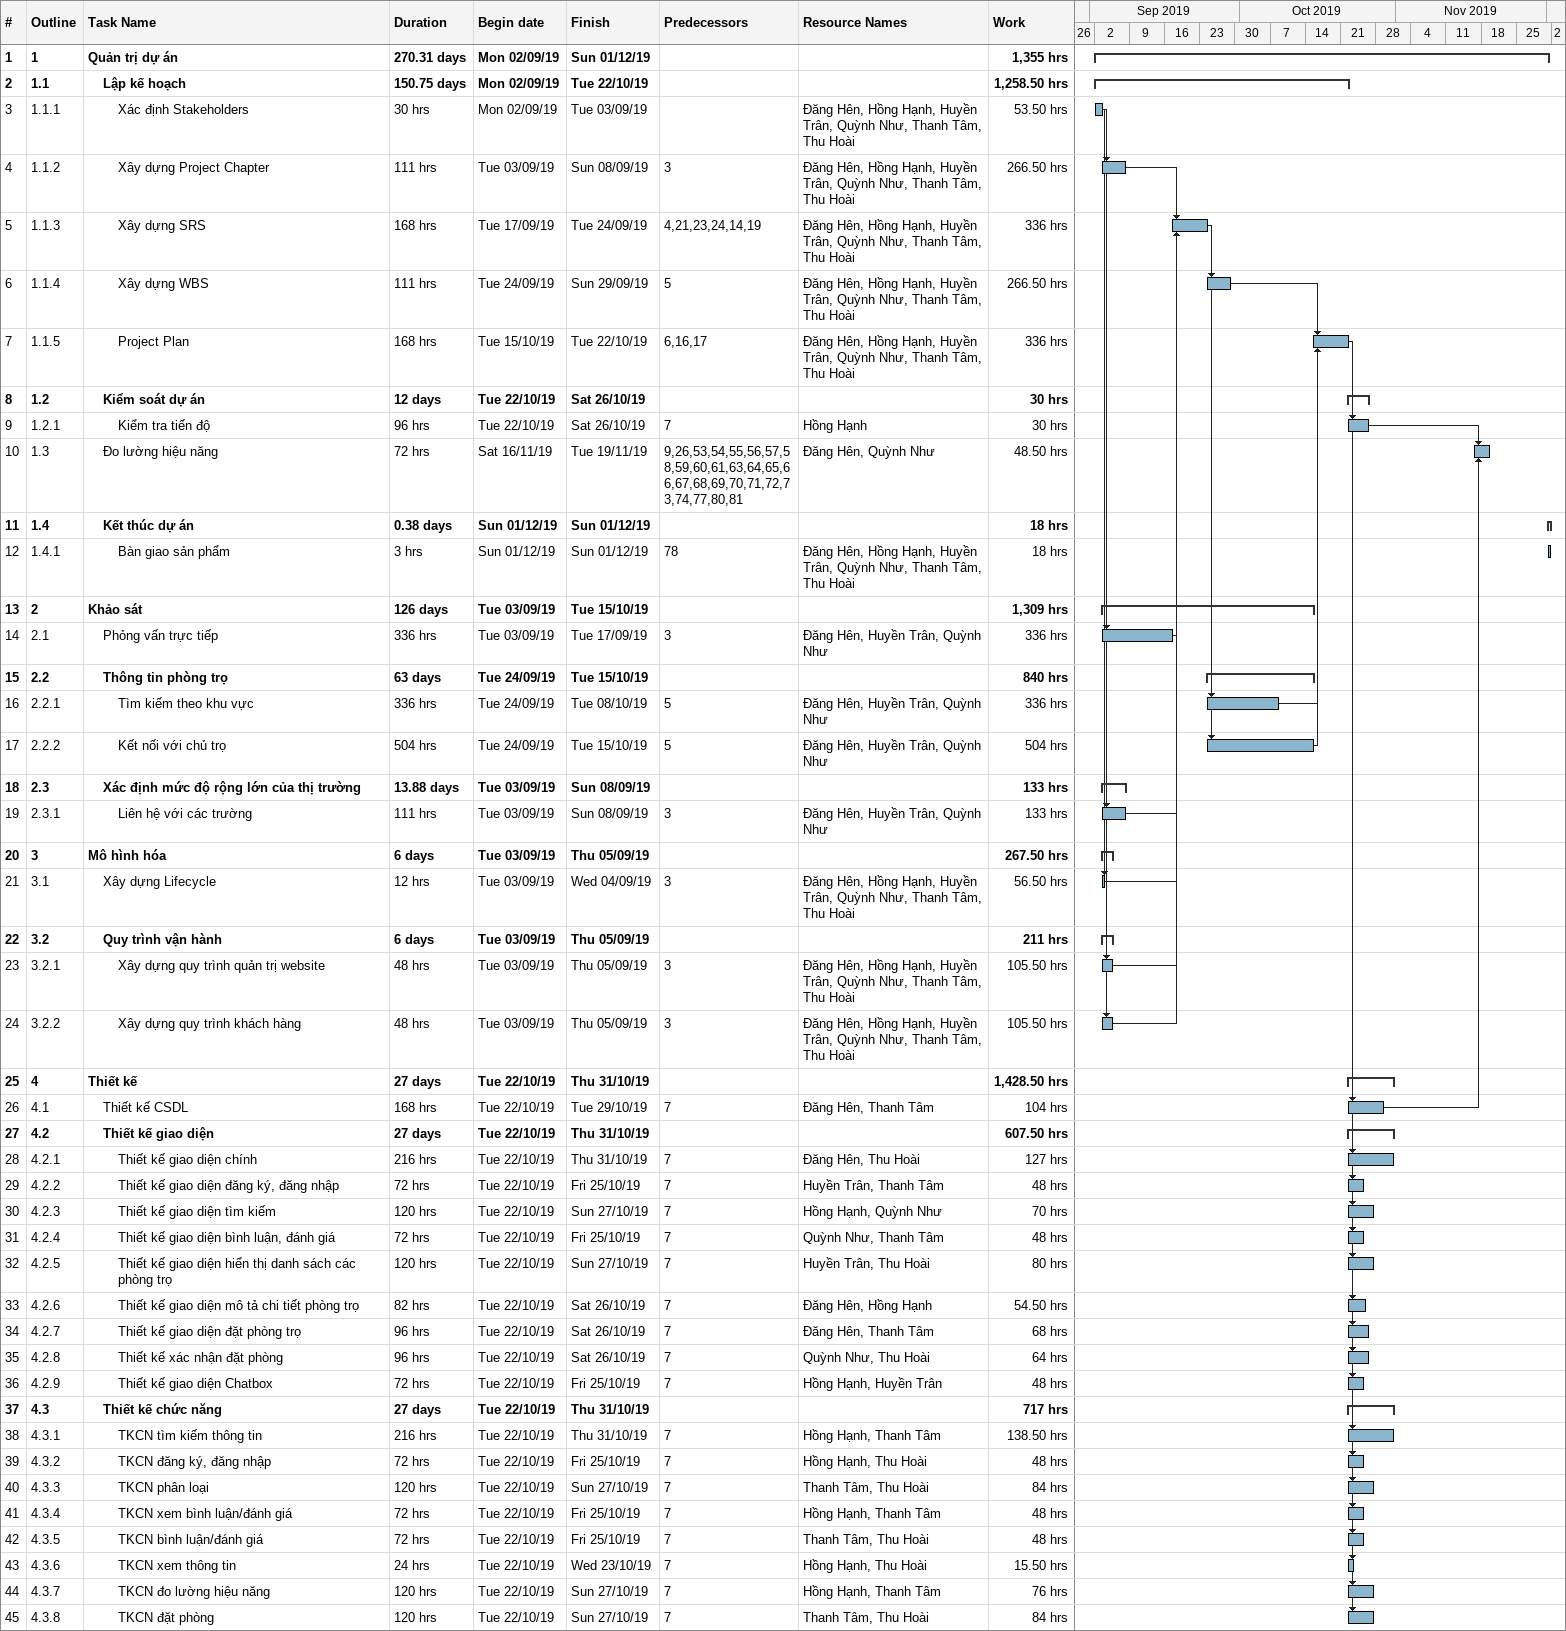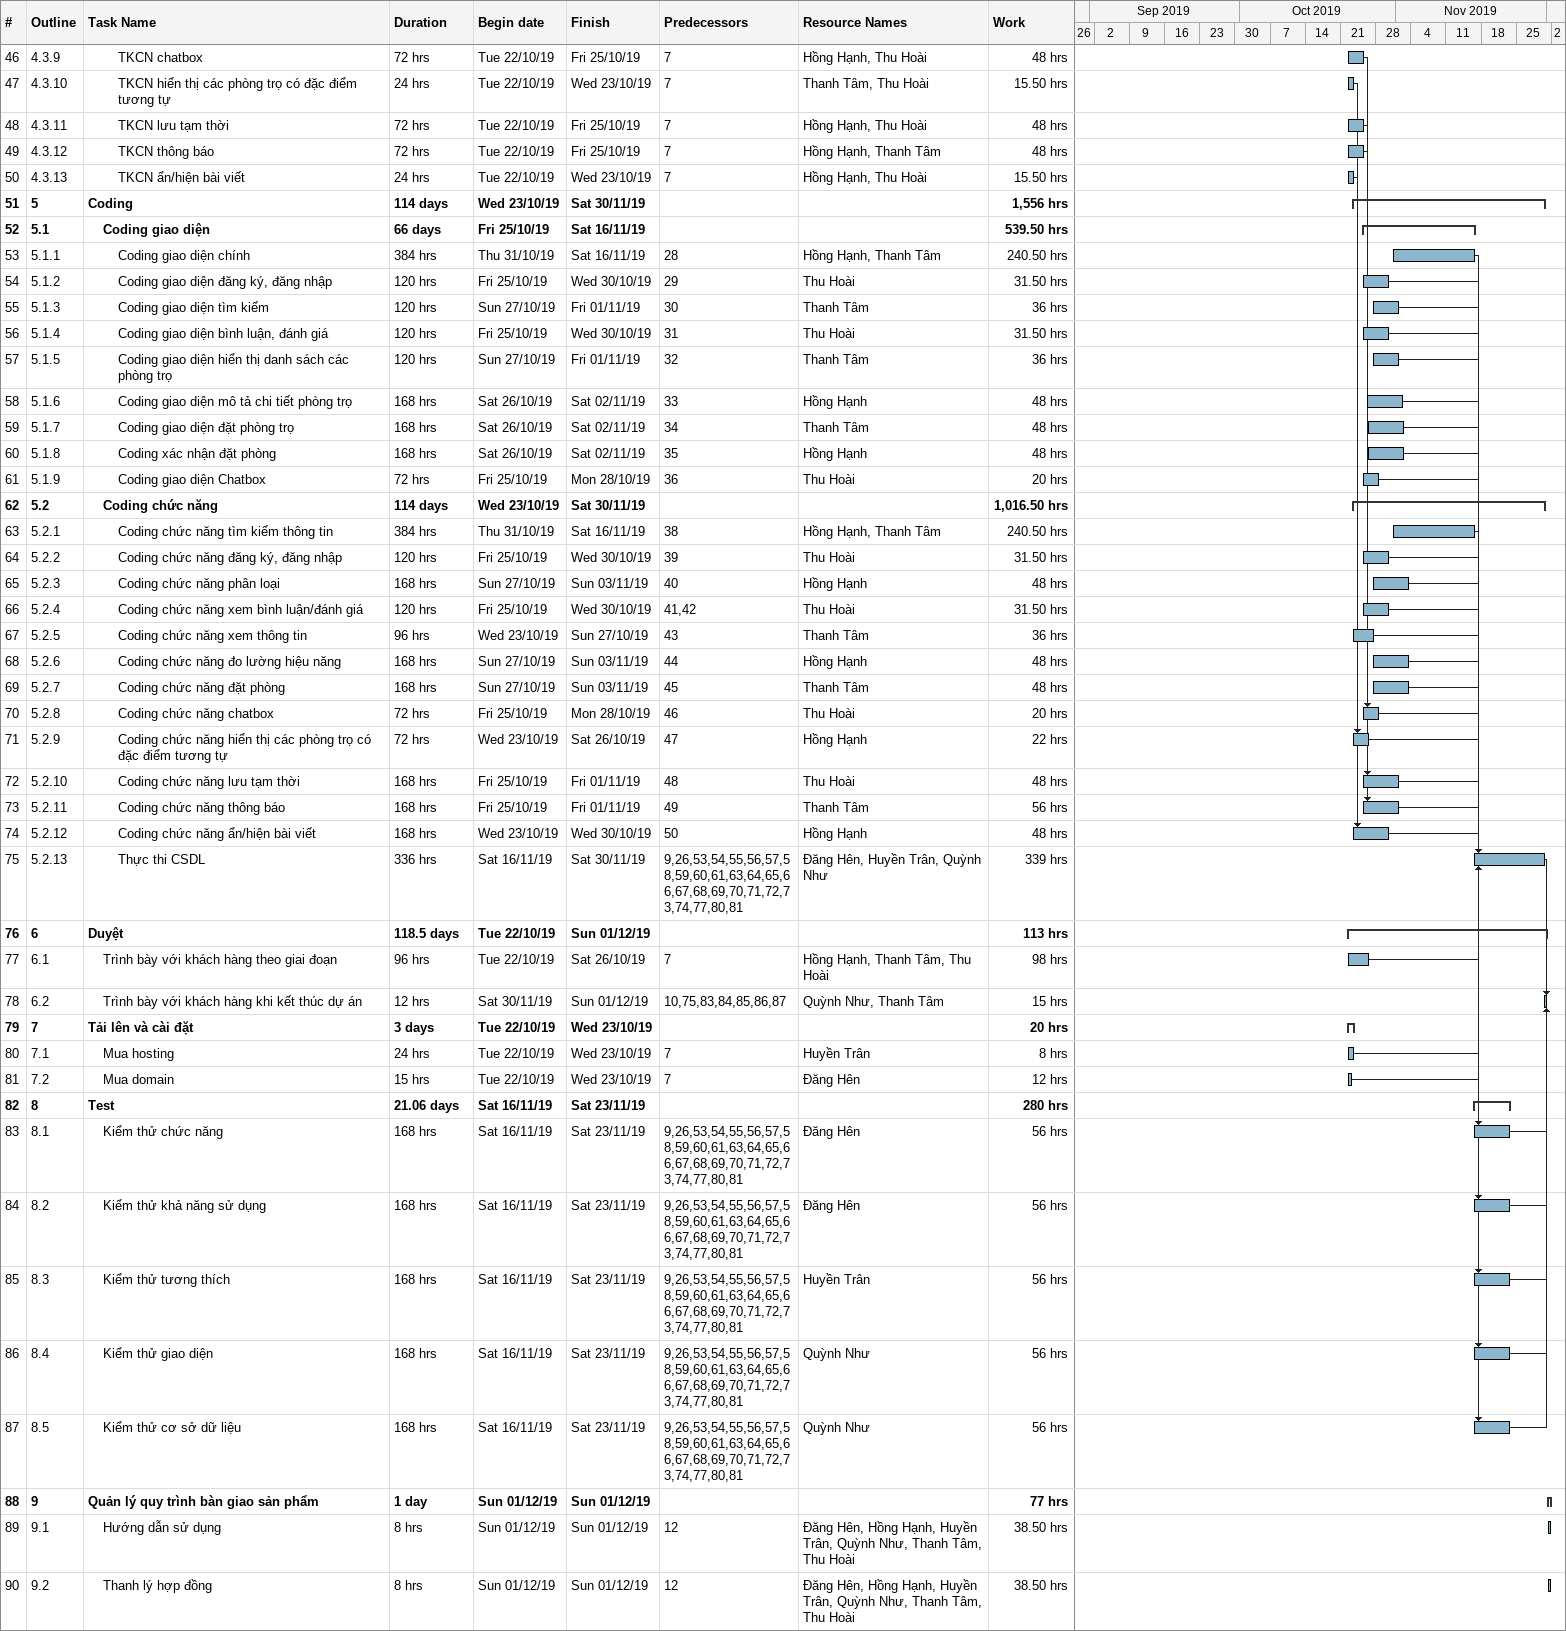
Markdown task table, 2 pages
| ID | WBS | Task | Duration | Start | Finish | Predecessors | Resources | Work (h) |
|---|---|---|---|---|---|---|---|---|
| 1 | 1 | **Quản trị dự án** | 270.31d | 2019-09-02 | 2019-12-01 |  |  | 1355 |
| 2 | 1.1 | **Lập kế hoạch** | 150.75d | 2019-09-02 | 2019-10-22 |  |  | 1258.50 |
| 3 | 1.1.1 | Xác định Stakeholders | 30h | 2019-09-02 | 2019-09-03 |  | Đăng Hên, Hồng Hạnh, Huyền Trân, Quỳnh Như, Thanh Tâm, Thu Hoài | 53.50 |
| 4 | 1.1.2 | Xây dựng Project Chapter | 111h | 2019-09-03 | 2019-09-08 | 3 | Đăng Hên, Hồng Hạnh, Huyền Trân, Quỳnh Như, Thanh Tâm, Thu Hoài | 266.50 |
| 5 | 1.1.3 | Xây dựng SRS | 168h | 2019-09-17 | 2019-09-24 | 4, 21, 23, 24, 14, 19 | Đăng Hên, Hồng Hạnh, Huyền Trân, Quỳnh Như, Thanh Tâm, Thu Hoài | 336 |
| 6 | 1.1.4 | Xây dựng WBS | 111h | 2019-09-24 | 2019-09-29 | 5 | Đăng Hên, Hồng Hạnh, Huyền Trân, Quỳnh Như, Thanh Tâm, Thu Hoài | 266.50 |
| 7 | 1.1.5 | Project Plan | 168h | 2019-10-15 | 2019-10-22 | 6, 16, 17 | Đăng Hên, Hồng Hạnh, Huyền Trân, Quỳnh Như, Thanh Tâm, Thu Hoài | 336 |
| 8 | 1.2 | **Kiểm soát dự án** | 12d | 2019-10-22 | 2019-10-26 |  |  | 30 |
| 9 | 1.2.1 | Kiểm tra tiến độ | 96h | 2019-10-22 | 2019-10-26 | 7 | Hồng Hạnh | 30 |
| 10 | 1.3 | Đo lường hiệu năng | 72h | 2019-11-16 | 2019-11-19 | 9, 26, 53, 54, 55, 56, 57, 58, 59, 60, 61, 63, 64, 65, 66, 67, 68, 69, 70, 71, 72, 73, 74, 77, 80, 81 | Đăng Hên, Quỳnh Như | 48.50 |
| 11 | 1.4 | **Kết thúc dự án** | 0.38d | 2019-12-01 | 2019-12-01 |  |  | 18 |
| 12 | 1.4.1 | Bàn giao sản phẩm | 3h | 2019-12-01 | 2019-12-01 | 78 | Đăng Hên, Hồng Hạnh, Huyền Trân, Quỳnh Như, Thanh Tâm, Thu Hoài | 18 |
| 13 | 2 | **Khảo sát** | 126d | 2019-09-03 | 2019-10-15 |  |  | 1309 |
| 14 | 2.1 | Phỏng vấn trực tiếp | 336h | 2019-09-03 | 2019-09-17 | 3 | Đăng Hên, Huyền Trân, Quỳnh Như | 336 |
| 15 | 2.2 | **Thông tin phòng trọ** | 63d | 2019-09-24 | 2019-10-15 |  |  | 840 |
| 16 | 2.2.1 | Tìm kiếm theo khu vực | 336h | 2019-09-24 | 2019-10-08 | 5 | Đăng Hên, Huyền Trân, Quỳnh Như | 336 |
| 17 | 2.2.2 | Kết nối với chủ trọ | 504h | 2019-09-24 | 2019-10-15 | 5 | Đăng Hên, Huyền Trân, Quỳnh Như | 504 |
| 18 | 2.3 | **Xác định mức độ rộng lớn của thị trường** | 13.88d | 2019-09-03 | 2019-09-08 |  |  | 133 |
| 19 | 2.3.1 | Liên hệ với các trường | 111h | 2019-09-03 | 2019-09-08 | 3 | Đăng Hên, Huyền Trân, Quỳnh Như | 133 |
| 20 | 3 | **Mô hình hóa** | 6d | 2019-09-03 | 2019-09-05 |  |  | 267.50 |
| 21 | 3.1 | Xây dựng Lifecycle | 12h | 2019-09-03 | 2019-09-04 | 3 | Đăng Hên, Hồng Hạnh, Huyền Trân, Quỳnh Như, Thanh Tâm, Thu Hoài | 56.50 |
| 22 | 3.2 | **Quy trình vận hành** | 6d | 2019-09-03 | 2019-09-05 |  |  | 211 |
| 23 | 3.2.1 | Xây dựng quy trình quản trị website | 48h | 2019-09-03 | 2019-09-05 | 3 | Đăng Hên, Hồng Hạnh, Huyền Trân, Quỳnh Như, Thanh Tâm, Thu Hoài | 105.50 |
| 24 | 3.2.2 | Xây dựng quy trình khách hàng | 48h | 2019-09-03 | 2019-09-05 | 3 | Đăng Hên, Hồng Hạnh, Huyền Trân, Quỳnh Như, Thanh Tâm, Thu Hoài | 105.50 |
| 25 | 4 | **Thiết kế** | 27d | 2019-10-22 | 2019-10-31 |  |  | 1428.50 |
| 26 | 4.1 | Thiết kế CSDL | 168h | 2019-10-22 | 2019-10-29 | 7 | Đăng Hên, Thanh Tâm | 104 |
| 27 | 4.2 | **Thiết kế giao diện** | 27d | 2019-10-22 | 2019-10-31 |  |  | 607.50 |
| 28 | 4.2.1 | Thiết kế giao diện chính | 216h | 2019-10-22 | 2019-10-31 | 7 | Đăng Hên, Thu Hoài | 127 |
| 29 | 4.2.2 | Thiết kế giao diện đăng ký, đăng nhập | 72h | 2019-10-22 | 2019-10-25 | 7 | Huyền Trân, Thanh Tâm | 48 |
| 30 | 4.2.3 | Thiết kế giao diện tìm kiếm | 120h | 2019-10-22 | 2019-10-27 | 7 | Hồng Hạnh, Quỳnh Như | 70 |
| 31 | 4.2.4 | Thiết kế giao diện bình luận, đánh giá | 72h | 2019-10-22 | 2019-10-25 | 7 | Quỳnh Như, Thanh Tâm | 48 |
| 32 | 4.2.5 | Thiết kế giao diện hiển thị danh sách các phòng trọ | 120h | 2019-10-22 | 2019-10-27 | 7 | Huyền Trân, Thu Hoài | 80 |
| 33 | 4.2.6 | Thiết kế giao diện mô tả chi tiết phòng trọ | 82h | 2019-10-22 | 2019-10-26 | 7 | Đăng Hên, Hồng Hạnh | 54.50 |
| 34 | 4.2.7 | Thiết kế giao diện đặt phòng trọ | 96h | 2019-10-22 | 2019-10-26 | 7 | Đăng Hên, Thanh Tâm | 68 |
| 35 | 4.2.8 | Thiết kế xác nhận đặt phòng | 96h | 2019-10-22 | 2019-10-26 | 7 | Quỳnh Như, Thu Hoài | 64 |
| 36 | 4.2.9 | Thiết kế giao diện Chatbox | 72h | 2019-10-22 | 2019-10-25 | 7 | Hồng Hạnh, Huyền Trân | 48 |
| 37 | 4.3 | **Thiết kế chức năng** | 27d | 2019-10-22 | 2019-10-31 |  |  | 717 |
| 38 | 4.3.1 | TKCN tìm kiếm thông tin | 216h | 2019-10-22 | 2019-10-31 | 7 | Hồng Hạnh, Thanh Tâm | 138.50 |
| 39 | 4.3.2 | TKCN đăng ký, đăng nhập | 72h | 2019-10-22 | 2019-10-25 | 7 | Hồng Hạnh, Thu Hoài | 48 |
| 40 | 4.3.3 | TKCN phân loại | 120h | 2019-10-22 | 2019-10-27 | 7 | Thanh Tâm, Thu Hoài | 84 |
| 41 | 4.3.4 | TKCN xem bình luận/đánh giá | 72h | 2019-10-22 | 2019-10-25 | 7 | Hồng Hạnh, Thanh Tâm | 48 |
| 42 | 4.3.5 | TKCN bình luận/đánh giá | 72h | 2019-10-22 | 2019-10-25 | 7 | Thanh Tâm, Thu Hoài | 48 |
| 43 | 4.3.6 | TKCN xem thông tin | 24h | 2019-10-22 | 2019-10-23 | 7 | Hồng Hạnh, Thu Hoài | 15.50 |
| 44 | 4.3.7 | TKCN đo lường hiệu năng | 120h | 2019-10-22 | 2019-10-27 | 7 | Hồng Hạnh, Thanh Tâm | 76 |
| 45 | 4.3.8 | TKCN đặt phòng | 120h | 2019-10-22 | 2019-10-27 | 7 | Thanh Tâm, Thu Hoài | 84 |
| 46 | 4.3.9 | TKCN chatbox | 72h | 2019-10-22 | 2019-10-25 | 7 | Hồng Hạnh, Thu Hoài | 48 |
| 47 | 4.3.10 | TKCN hiển thị các phòng trọ có đặc điểm tương tự | 24h | 2019-10-22 | 2019-10-23 | 7 | Thanh Tâm, Thu Hoài | 15.50 |
| 48 | 4.3.11 | TKCN lưu tạm thời | 72h | 2019-10-22 | 2019-10-25 | 7 | Hồng Hạnh, Thu Hoài | 48 |
| 49 | 4.3.12 | TKCN thông báo | 72h | 2019-10-22 | 2019-10-25 | 7 | Hồng Hạnh, Thanh Tâm | 48 |
| 50 | 4.3.13 | TKCN ẩn/hiện bài viết | 24h | 2019-10-22 | 2019-10-23 | 7 | Hồng Hạnh, Thu Hoài | 15.50 |
| 51 | 5 | **Coding** | 114d | 2019-10-23 | 2019-11-30 |  |  | 1556 |
| 52 | 5.1 | **Coding giao diện** | 66d | 2019-10-25 | 2019-11-16 |  |  | 539.50 |
| 53 | 5.1.1 | Coding giao diện chính | 384h | 2019-10-31 | 2019-11-16 | 28 | Hồng Hạnh, Thanh Tâm | 240.50 |
| 54 | 5.1.2 | Coding giao diện đăng ký, đăng nhập | 120h | 2019-10-25 | 2019-10-30 | 29 | Thu Hoài | 31.50 |
| 55 | 5.1.3 | Coding giao diện tìm kiếm | 120h | 2019-10-27 | 2019-11-01 | 30 | Thanh Tâm | 36 |
| 56 | 5.1.4 | Coding giao diện bình luận, đánh giá | 120h | 2019-10-25 | 2019-10-30 | 31 | Thu Hoài | 31.50 |
| 57 | 5.1.5 | Coding giao diện hiển thị danh sách các phòng trọ | 120h | 2019-10-27 | 2019-11-01 | 32 | Thanh Tâm | 36 |
| 58 | 5.1.6 | Coding giao diện mô tả chi tiết phòng trọ | 168h | 2019-10-26 | 2019-11-02 | 33 | Hồng Hạnh | 48 |
| 59 | 5.1.7 | Coding giao diện đặt phòng trọ | 168h | 2019-10-26 | 2019-11-02 | 34 | Thanh Tâm | 48 |
| 60 | 5.1.8 | Coding xác nhận đặt phòng | 168h | 2019-10-26 | 2019-11-02 | 35 | Hồng Hạnh | 48 |
| 61 | 5.1.9 | Coding giao diện Chatbox | 72h | 2019-10-25 | 2019-10-28 | 36 | Thu Hoài | 20 |
| 62 | 5.2 | **Coding chức năng** | 114d | 2019-10-23 | 2019-11-30 |  |  | 1016.50 |
| 63 | 5.2.1 | Coding chức năng tìm kiếm thông tin | 384h | 2019-10-31 | 2019-11-16 | 38 | Hồng Hạnh, Thanh Tâm | 240.50 |
| 64 | 5.2.2 | Coding chức năng đăng ký, đăng nhập | 120h | 2019-10-25 | 2019-10-30 | 39 | Thu Hoài | 31.50 |
| 65 | 5.2.3 | Coding chức năng phân loại | 168h | 2019-10-27 | 2019-11-03 | 40 | Hồng Hạnh | 48 |
| 66 | 5.2.4 | Coding chức năng xem bình luận/đánh giá | 120h | 2019-10-25 | 2019-10-30 | 41, 42 | Thu Hoài | 31.50 |
| 67 | 5.2.5 | Coding chức năng xem thông tin | 96h | 2019-10-23 | 2019-10-27 | 43 | Thanh Tâm | 36 |
| 68 | 5.2.6 | Coding chức năng đo lường hiệu năng | 168h | 2019-10-27 | 2019-11-03 | 44 | Hồng Hạnh | 48 |
| 69 | 5.2.7 | Coding chức năng đặt phòng | 168h | 2019-10-27 | 2019-11-03 | 45 | Thanh Tâm | 48 |
| 70 | 5.2.8 | Coding chức năng chatbox | 72h | 2019-10-25 | 2019-10-28 | 46 | Thu Hoài | 20 |
| 71 | 5.2.9 | Coding chức năng hiển thị các phòng trọ có đặc điểm tương tự | 72h | 2019-10-23 | 2019-10-26 | 47 | Hồng Hạnh | 22 |
| 72 | 5.2.10 | Coding chức năng lưu tạm thời | 168h | 2019-10-25 | 2019-11-01 | 48 | Thu Hoài | 48 |
| 73 | 5.2.11 | Coding chức năng thông báo | 168h | 2019-10-25 | 2019-11-01 | 49 | Thanh Tâm | 56 |
| 74 | 5.2.12 | Coding chức năng ẩn/hiện bài viết | 168h | 2019-10-23 | 2019-10-30 | 50 | Hồng Hạnh | 48 |
| 75 | 5.2.13 | Thực thi CSDL | 336h | 2019-11-16 | 2019-11-30 | 9, 26, 53, 54, 55, 56, 57, 58, 59, 60, 61, 63, 64, 65, 66, 67, 68, 69, 70, 71, 72, 73, 74, 77, 80, 81 | Đăng Hên, Huyền Trân, Quỳnh Như | 339 |
| 76 | 6 | **Duyệt** | 118.5d | 2019-10-22 | 2019-12-01 |  |  | 113 |
| 77 | 6.1 | Trình bày với khách hàng theo giai đoạn | 96h | 2019-10-22 | 2019-10-26 | 7 | Hồng Hạnh, Thanh Tâm, Thu Hoài | 98 |
| 78 | 6.2 | Trình bày với khách hàng khi kết thúc dự án | 12h | 2019-11-30 | 2019-12-01 | 10, 75, 83, 84, 85, 86, 87 | Quỳnh Như, Thanh Tâm | 15 |
| 79 | 7 | **Tải lên và cài đặt** | 3d | 2019-10-22 | 2019-10-23 |  |  | 20 |
| 80 | 7.1 | Mua hosting | 24h | 2019-10-22 | 2019-10-23 | 7 | Huyền Trân | 8 |
| 81 | 7.2 | Mua domain | 15h | 2019-10-22 | 2019-10-23 | 7 | Đăng Hên | 12 |
| 82 | 8 | **Test** | 21.06d | 2019-11-16 | 2019-11-23 |  |  | 280 |
| 83 | 8.1 | Kiểm thử chức năng | 168h | 2019-11-16 | 2019-11-23 | 9, 26, 53, 54, 55, 56, 57, 58, 59, 60, 61, 63, 64, 65, 66, 67, 68, 69, 70, 71, 72, 73, 74, 77, 80, 81 | Đăng Hên | 56 |
| 84 | 8.2 | Kiểm thử khả năng sử dụng | 168h | 2019-11-16 | 2019-11-23 | 9, 26, 53, 54, 55, 56, 57, 58, 59, 60, 61, 63, 64, 65, 66, 67, 68, 69, 70, 71, 72, 73, 74, 77, 80, 81 | Đăng Hên | 56 |
| 85 | 8.3 | Kiểm thử tương thích | 168h | 2019-11-16 | 2019-11-23 | 9, 26, 53, 54, 55, 56, 57, 58, 59, 60, 61, 63, 64, 65, 66, 67, 68, 69, 70, 71, 72, 73, 74, 77, 80, 81 | Huyền Trân | 56 |
| 86 | 8.4 | Kiểm thử giao diện | 168h | 2019-11-16 | 2019-11-23 | 9, 26, 53, 54, 55, 56, 57, 58, 59, 60, 61, 63, 64, 65, 66, 67, 68, 69, 70, 71, 72, 73, 74, 77, 80, 81 | Quỳnh Như | 56 |
| 87 | 8.5 | Kiểm thử cơ sở dữ liệu | 168h | 2019-11-16 | 2019-11-23 | 9, 26, 53, 54, 55, 56, 57, 58, 59, 60, 61, 63, 64, 65, 66, 67, 68, 69, 70, 71, 72, 73, 74, 77, 80, 81 | Quỳnh Như | 56 |
| 88 | 9 | **Quản lý quy trình bàn giao sản phẩm** | 1d | 2019-12-01 | 2019-12-01 |  |  | 77 |
| 89 | 9.1 | Hướng dẫn sử dụng | 8h | 2019-12-01 | 2019-12-01 | 12 | Đăng Hên, Hồng Hạnh, Huyền Trân, Quỳnh Như, Thanh Tâm, Thu Hoài | 38.50 |
| 90 | 9.2 | Thanh lý hợp đồng | 8h | 2019-12-01 | 2019-12-01 | 12 | Đăng Hên, Hồng Hạnh, Huyền Trân, Quỳnh Như, Thanh Tâm, Thu Hoài | 38.50 |
